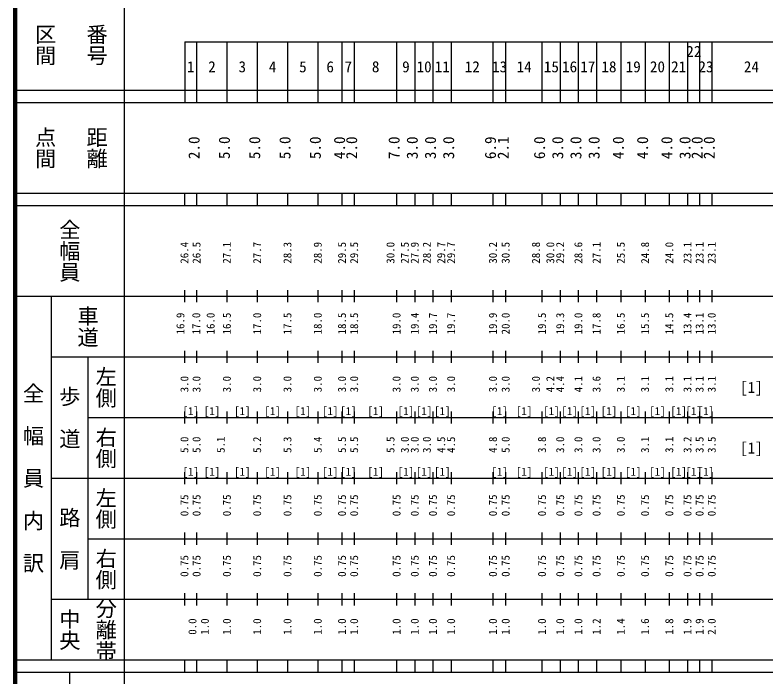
# Model space of a CAD drawing. Units: millimetres on the paper, enlarged 1000 times. Extents: x 40000 to 680000, y 20000 to 380000.
# Drawn here: x 40000 to 163906, y 93180 to 202409 of the extents above; entities that cross this region are included whole.
import ezdxf
from ezdxf.enums import TextEntityAlignment as Align

# ---------------------------------------------------------------- set-up
doc = ezdxf.new("R2010")
doc.units = ezdxf.units.MM
doc.header["$LTSCALE"] = 1000
doc.layers.add('M-TTL', color=2, linetype='Continuous', lineweight=140)
doc.layers.add('M-TTL-BAND', color=7, linetype='Continuous', lineweight=25)
doc.styles.add('@ＭＳ ゴシック', font='')
doc.styles.add('ＭＳ ゴシック', font='')
doc.styles.get('@ＭＳ ゴシック').set_extended_font_data('@MS Gothic')
doc.styles.get('ＭＳ ゴシック').set_extended_font_data('MS Gothic')

msp = doc.modelspace()

# ---------------------------------------------------------------- linework, layer by layer
at = {"layer": 'M-TTL'}
msp.add_line((40000, 380000), (40000, 20000), dxfattribs=at)
at = {"layer": 'M-TTL-BAND'}
for p, q in [((58000, 370000), (58000, 20000)), ((68000, 198000), (579000, 198000)), ((68000, 198000), (68000, 188000)), ((70000, 188000), (70000, 198000)), ((75000, 188000), (75000, 198000)), ((80000, 188000), (80000, 198000)), ((85000, 188000), (85000, 198000)), ((90000, 188000), (90000, 198000)), ((94000, 188000), (94000, 198000)), ((96000, 188000), (96000, 198000)), ((103000, 188000), (103000, 198000)), ((106000, 188000), (106000, 198000)), ((109000, 188000), (109000, 198000)), ((112000, 188000), (112000, 198000)), ((118900, 188000), (118900, 198000)), ((121000, 188000), (121000, 198000)), ((127000, 188000), (127000, 198000)), ((130000, 188000), (130000, 198000)), ((133000, 188000), (133000, 198000)), ((136000, 188000), (136000, 198000)), ((140000, 188000), (140000, 198000)), ((144000, 188000), (144000, 198000)), ((148000, 188000), (148000, 198000)), ((151000, 188000), (151000, 198000)), ((153000, 188000), (153000, 198000)), ((155000, 188000), (155000, 198000)), ((40000, 190000), (579000, 190000)), ((40000, 188000), (579000, 188000)), ((40000, 173000), (579000, 173000)), ((68000, 171000), (68000, 173000)), ((70000, 171000), (70000, 173000)), ((75000, 171000), (75000, 173000)), ((80000, 171000), (80000, 173000)), ((85000, 171000), (85000, 173000)), ((90000, 171000), (90000, 173000)), ((94000, 171000), (94000, 173000)), ((96000, 171000), (96000, 173000)), ((103000, 171000), (103000, 173000)), ((106000, 171000), (106000, 173000)), ((109000, 171000), (109000, 173000)), ((112000, 171000), (112000, 173000)), ((118900, 171000), (118900, 173000)), ((121000, 171000), (121000, 173000)), ((127000, 171000), (127000, 173000)), ((130000, 171000), (130000, 173000)), ((133000, 171000), (133000, 173000)), ((136000, 171000), (136000, 173000)), ((140000, 171000), (140000, 173000)), ((144000, 171000), (144000, 173000)), ((148000, 171000), (148000, 173000)), ((151000, 171000), (151000, 173000)), ((153000, 171000), (153000, 173000)), ((155000, 171000), (155000, 173000)), ((40000, 171000), (579000, 171000)), ((68000, 155000), (68000, 157000)), ((70000, 155000), (70000, 157000)), ((75000, 155000), (75000, 157000)), ((80000, 155000), (80000, 157000)), ((85000, 155000), (85000, 157000)), ((90000, 155000), (90000, 157000)), ((94000, 155000), (94000, 157000)), ((96000, 155000), (96000, 157000)), ((103000, 155000), (103000, 157000)), ((106000, 155000), (106000, 157000)), ((109000, 155000), (109000, 157000)), ((112000, 155000), (112000, 157000)), ((118900, 155000), (118900, 157000)), ((121000, 155000), (121000, 157000)), ((127000, 155000), (127000, 157000)), ((130000, 155000), (130000, 157000)), ((133000, 155000), (133000, 157000)), ((136000, 155000), (136000, 157000)), ((140000, 155000), (140000, 157000)), ((144000, 155000), (144000, 157000)), ((148000, 155000), (148000, 157000)), ((151000, 155000), (151000, 157000)), ((153000, 155000), (153000, 157000)), ((155000, 155000), (155000, 157000)), ((40000, 156000), (579000, 156000)), ((46000, 96000), (46000, 156000)), ((68000, 145000), (68000, 147000)), ((70000, 145000), (70000, 147000)), ((75000, 145000), (75000, 147000)), ((80000, 145000), (80000, 147000)), ((85000, 145000), (85000, 147000)), ((90000, 145000), (90000, 147000)), ((94000, 145000), (94000, 147000)), ((96000, 145000), (96000, 147000)), ((103000, 145000), (103000, 147000)), ((106000, 145000), (106000, 147000)), ((109000, 145000), (109000, 147000)), ((112000, 145000), (112000, 147000)), ((118900, 145000), (118900, 147000)), ((121000, 145000), (121000, 147000)), ((127000, 145000), (127000, 147000)), ((130000, 145000), (130000, 147000)), ((133000, 145000), (133000, 147000)), ((136000, 145000), (136000, 147000)), ((140000, 145000), (140000, 147000)), ((144000, 145000), (144000, 147000)), ((148000, 145000), (148000, 147000)), ((151000, 145000), (151000, 147000)), ((153000, 145000), (153000, 147000)), ((155000, 145000), (155000, 147000)), ((46000, 146000), (579000, 146000)), ((52000, 146000), (52000, 106000)), ((68000, 135000), (68000, 137000)), ((70000, 135000), (70000, 137000)), ((75000, 135000), (75000, 137000)), ((80000, 135000), (80000, 137000)), ((85000, 135000), (85000, 137000)), ((90000, 135000), (90000, 137000)), ((94000, 135000), (94000, 137000)), ((96000, 135000), (96000, 137000)), ((103000, 135000), (103000, 137000)), ((106000, 135000), (106000, 137000)), ((109000, 135000), (109000, 137000)), ((112000, 135000), (112000, 137000)), ((118900, 135000), (118900, 137000)), ((121000, 135000), (121000, 137000)), ((127000, 135000), (127000, 137000)), ((130000, 135000), (130000, 137000)), ((133000, 135000), (133000, 137000)), ((136000, 135000), (136000, 137000)), ((140000, 135000), (140000, 137000)), ((144000, 135000), (144000, 137000)), ((148000, 135000), (148000, 137000)), ((151000, 135000), (151000, 137000)), ((153000, 135000), (153000, 137000)), ((155000, 135000), (155000, 137000)), ((52000, 136000), (579000, 136000)), ((68000, 125000), (68000, 127000)), ((70000, 125000), (70000, 127000)), ((75000, 125000), (75000, 127000)), ((80000, 125000), (80000, 127000)), ((85000, 125000), (85000, 127000)), ((90000, 125000), (90000, 127000)), ((94000, 125000), (94000, 127000)), ((96000, 125000), (96000, 127000)), ((103000, 125000), (103000, 127000)), ((106000, 125000), (106000, 127000)), ((109000, 125000), (109000, 127000)), ((112000, 125000), (112000, 127000)), ((118900, 125000), (118900, 127000)), ((121000, 125000), (121000, 127000)), ((127000, 125000), (127000, 127000)), ((130000, 125000), (130000, 127000)), ((133000, 125000), (133000, 127000)), ((136000, 125000), (136000, 127000)), ((140000, 125000), (140000, 127000)), ((144000, 125000), (144000, 127000)), ((148000, 125000), (148000, 127000)), ((151000, 125000), (151000, 127000)), ((153000, 125000), (153000, 127000)), ((155000, 125000), (155000, 127000)), ((46000, 126000), (579000, 126000)), ((68000, 115000), (68000, 117000)), ((70000, 115000), (70000, 117000)), ((75000, 115000), (75000, 117000)), ((80000, 115000), (80000, 117000)), ((85000, 115000), (85000, 117000)), ((90000, 115000), (90000, 117000)), ((94000, 115000), (94000, 117000)), ((96000, 115000), (96000, 117000)), ((103000, 115000), (103000, 117000)), ((106000, 115000), (106000, 117000)), ((109000, 115000), (109000, 117000)), ((112000, 115000), (112000, 117000)), ((118900, 115000), (118900, 117000)), ((121000, 115000), (121000, 117000)), ((127000, 115000), (127000, 117000)), ((130000, 115000), (130000, 117000)), ((133000, 115000), (133000, 117000)), ((136000, 115000), (136000, 117000)), ((140000, 115000), (140000, 117000)), ((144000, 115000), (144000, 117000)), ((148000, 115000), (148000, 117000)), ((151000, 115000), (151000, 117000)), ((153000, 115000), (153000, 117000)), ((155000, 115000), (155000, 117000)), ((52000, 116000), (579000, 116000)), ((68000, 105000), (68000, 107000)), ((70000, 105000), (70000, 107000)), ((75000, 105000), (75000, 107000)), ((80000, 105000), (80000, 107000)), ((85000, 105000), (85000, 107000)), ((90000, 105000), (90000, 107000)), ((94000, 105000), (94000, 107000)), ((96000, 105000), (96000, 107000)), ((103000, 105000), (103000, 107000)), ((106000, 105000), (106000, 107000)), ((109000, 105000), (109000, 107000)), ((112000, 105000), (112000, 107000)), ((118900, 105000), (118900, 107000)), ((121000, 105000), (121000, 107000)), ((127000, 105000), (127000, 107000)), ((130000, 105000), (130000, 107000)), ((133000, 105000), (133000, 107000)), ((136000, 105000), (136000, 107000)), ((140000, 105000), (140000, 107000)), ((144000, 105000), (144000, 107000)), ((148000, 105000), (148000, 107000)), ((151000, 105000), (151000, 107000)), ((153000, 105000), (153000, 107000)), ((155000, 105000), (155000, 107000)), ((46000, 106000), (579000, 106000)), ((40000, 96000), (579000, 96000)), ((68000, 94000), (68000, 96000)), ((70000, 94000), (70000, 96000)), ((75000, 94000), (75000, 96000)), ((80000, 94000), (80000, 96000)), ((85000, 94000), (85000, 96000)), ((90000, 94000), (90000, 96000)), ((94000, 94000), (94000, 96000)), ((96000, 94000), (96000, 96000)), ((103000, 94000), (103000, 96000)), ((106000, 94000), (106000, 96000)), ((109000, 94000), (109000, 96000)), ((112000, 94000), (112000, 96000)), ((118900, 94000), (118900, 96000)), ((121000, 94000), (121000, 96000)), ((127000, 94000), (127000, 96000)), ((130000, 94000), (130000, 96000)), ((133000, 94000), (133000, 96000)), ((136000, 94000), (136000, 96000)), ((140000, 94000), (140000, 96000)), ((144000, 94000), (144000, 96000)), ((148000, 94000), (148000, 96000)), ((151000, 94000), (151000, 96000)), ((153000, 94000), (153000, 96000)), ((155000, 94000), (155000, 96000)), ((40000, 94000), (579000, 94000)), ((49000, 94000), (49000, 74000))]:
    msp.add_line(p, q, dxfattribs=at)

# ---------------------------------------------------------------- texts
at = {"layer": 'M-TTL-BAND', "style": '@ＭＳ ゴシック'}
for s, p in [('番号', (53500, 197500)), ('区間', (45000, 197500)), ('点間', (45000, 180500)), ('距離', (53500, 180500)), ('全幅員', (49000, 163500)), ('車道', (52000, 151000)), ('左側', (55000, 141000)), ('全\u3000幅\u3000員\u3000内\u3000訳', (43000, 126000)), ('歩\u3000道', (49000, 136000)), ('右側', (55000, 131000)), ('左側', (55000, 121000)), ('路\u3000肩', (49000, 116000)), ('右側', (55000, 111000)), ('分離帯', (55000, 101000)), ('中央', (49000, 101000))]:
    msp.add_text(s, height=2566, rotation=270, dxfattribs=at).set_placement(p, align=Align.MIDDLE_CENTER)
at = {"layer": 'M-TTL-BAND', "style": 'ＭＳ ゴシック'}
for s, height, p in [('22', 1833, (152000, 194933)), ('1', 1833, (69000, 192405)), ('2', 1833, (72500, 192405)), ('3', 1833, (77500, 192405)), ('4', 1833, (82500, 192405)), ('5', 1833, (87500, 192405)), ('6', 1833, (92000, 192405)), ('7', 1833, (95000, 192405)), ('8', 1833, (99500, 192405)), ('9', 1833, (104500, 192405)), ('10', 1833, (107500, 192405)), ('11', 1833, (110500, 192405)), ('12', 1833, (115450, 192405)), ('13', 1833, (119950, 192405)), ('14', 1833, (124000, 192405)), ('15', 1833, (128500, 192405)), ('16', 1833, (131500, 192405)), ('17', 1833, (134500, 192405)), ('18', 1833, (138000, 192405)), ('19', 1833, (142000, 192405)), ('20', 1833, (146000, 192405)), ('21', 1833, (149500, 192405)), ('23', 1833, (154000, 192405)), ('24', 1833, (161500, 192405)), ('[1]', 1833, (161500, 139500)), ('[1]', 1320, (69000, 136000)), ('[1]', 1320, (72500, 136000)), ('[1]', 1320, (77500, 136000)), ('[1]', 1320, (82500, 136000)), ('[1]', 1320, (87500, 136000)), ('[1]', 1320, (92000, 136000)), ('[1]', 1320, (95000, 136000)), ('[1]', 1320, (99500, 136000)), ('[1]', 1320, (104500, 136000)), ('[1]', 1320, (107500, 136000)), ('[1]', 1320, (110500, 136000)), ('[1]', 1320, (119950, 136000)), ('[1]', 1320, (124000, 136000)), ('[1]', 1320, (128500, 136000)), ('[1]', 1320, (131500, 136000)), ('[1]', 1320, (134500, 136000)), ('[1]', 1320, (138000, 136000)), ('[1]', 1320, (142000, 136000)), ('[1]', 1320, (146000, 136000)), ('[1]', 1320, (149500, 136000)), ('[1]', 1320, (152000, 136000)), ('[1]', 1320, (154000, 136000)), ('[1]', 1833, (161500, 129500)), ('[1]', 1320, (69000, 126000)), ('[1]', 1320, (72500, 126000)), ('[1]', 1320, (77500, 126000)), ('[1]', 1320, (82500, 126000)), ('[1]', 1320, (87500, 126000)), ('[1]', 1320, (92000, 126000)), ('[1]', 1320, (95000, 126000)), ('[1]', 1320, (99500, 126000)), ('[1]', 1320, (104500, 126000)), ('[1]', 1320, (107500, 126000)), ('[1]', 1320, (110500, 126000)), ('[1]', 1320, (119950, 126000)), ('[1]', 1320, (124000, 126000)), ('[1]', 1320, (128500, 126000)), ('[1]', 1320, (131500, 126000)), ('[1]', 1320, (134500, 126000)), ('[1]', 1320, (138000, 126000)), ('[1]', 1320, (142000, 126000)), ('[1]', 1320, (146000, 126000)), ('[1]', 1320, (149500, 126000)), ('[1]', 1320, (152000, 126000)), ('[1]', 1320, (154000, 126000))]:
    msp.add_text(s, height=height, dxfattribs=at).set_placement(p, align=Align.BOTTOM_CENTER)
for s, height, p in [('2.0', 1833, (71000, 180500)), ('5.0', 1833, (76000, 180500)), ('5.0', 1833, (81000, 180500)), ('5.0', 1833, (86000, 180500)), ('5.0', 1833, (91000, 180500)), ('4.0', 1833, (95000, 180500)), ('2.0', 1833, (97000, 180500)), ('7.0', 1833, (104000, 180500)), ('3.0', 1833, (107000, 180500)), ('3.0', 1833, (110000, 180500)), ('3.0', 1833, (113000, 180500)), ('6.9', 1833, (119900, 180500)), ('2.1', 1833, (122000, 180500)), ('6.0', 1833, (128000, 180500)), ('3.0', 1833, (131000, 180500)), ('3.0', 1833, (134000, 180500)), ('3.0', 1833, (137000, 180500)), ('4.0', 1833, (141000, 180500)), ('4.0', 1833, (145000, 180500)), ('4.0', 1833, (149000, 180500)), ('3.0', 1833, (152000, 180500)), ('2.0', 1833, (154000, 180500)), ('2.0', 1833, (156000, 180500)), ('26.4', 1320, (69000, 163174)), ('26.5', 1320, (71000, 163174)), ('27.1', 1320, (76000, 163174)), ('27.7', 1320, (81000, 163174)), ('28.3', 1320, (86000, 163174)), ('28.9', 1320, (91000, 163174)), ('29.5', 1320, (95000, 163174)), ('29.5', 1320, (97000, 163174)), ('30.0', 1320, (103000, 163174)), ('27.5', 1320, (105370, 163174)), ('27.9', 1320, (107000, 163174)), ('28.2', 1320, (109000, 163174)), ('29.7', 1320, (111370, 163174)), ('29.7', 1320, (113000, 163174)), ('30.2', 1320, (119900, 163174)), ('30.5', 1320, (122000, 163174)), ('28.8', 1320, (127000, 163174)), ('30.0', 1320, (129370, 163174)), ('29.2', 1320, (131000, 163174)), ('28.6', 1320, (134000, 163174)), ('27.1', 1320, (137000, 163174)), ('25.5', 1320, (141000, 163174)), ('24.8', 1320, (145000, 163174)), ('24.0', 1320, (149000, 163174)), ('23.1', 1320, (152000, 163174)), ('23.1', 1320, (154000, 163174)), ('23.1', 1320, (156000, 163174)), ('16.9', 1320, (68339, 151500)), ('17.0', 1320, (70951, 151500)), ('16.0', 1320, (73321, 151500)), ('16.5', 1320, (76000, 151500)), ('17.0', 1320, (81000, 151500)), ('17.5', 1320, (86000, 151500)), ('18.0', 1320, (91000, 151500)), ('18.5', 1320, (95000, 151500)), ('18.5', 1320, (97000, 151500)), ('19.0', 1320, (104000, 151500)), ('19.4', 1320, (107000, 151500)), ('19.7', 1320, (110000, 151500)), ('19.7', 1320, (113000, 151500)), ('19.9', 1320, (119900, 151500)), ('20.0', 1320, (122000, 151500)), ('19.5', 1320, (128000, 151500)), ('19.3', 1320, (131000, 151500)), ('19.0', 1320, (134000, 151500)), ('17.8', 1320, (137000, 151500)), ('16.5', 1320, (141000, 151500)), ('15.5', 1320, (145000, 151500)), ('14.5', 1320, (149000, 151500)), ('13.4', 1320, (152000, 151500)), ('13.1', 1320, (154000, 151500)), ('13.0', 1320, (156000, 151500)), ('3.0', 1320, (69000, 141500)), ('3.0', 1320, (71000, 141500)), ('3.0', 1320, (76000, 141500)), ('3.0', 1320, (81000, 141500)), ('3.0', 1320, (86000, 141500)), ('3.0', 1320, (91000, 141500)), ('3.0', 1320, (95000, 141500)), ('3.0', 1320, (97000, 141500)), ('3.0', 1320, (104000, 141500)), ('3.0', 1320, (107000, 141500)), ('3.0', 1320, (110000, 141500)), ('3.0', 1320, (113000, 141500)), ('3.0', 1320, (119900, 141500)), ('3.0', 1320, (122000, 141500)), ('3.0', 1320, (127000, 141500)), ('4.2', 1320, (129370, 141500)), ('4.4', 1320, (131000, 141500)), ('4.1', 1320, (134000, 141500)), ('3.6', 1320, (137000, 141500)), ('3.1', 1320, (141000, 141500)), ('3.1', 1320, (145000, 141500)), ('3.1', 1320, (149000, 141500)), ('3.1', 1320, (152000, 141500)), ('3.1', 1320, (154000, 141500)), ('3.1', 1320, (156000, 141500)), ('5.0', 1320, (69000, 131500)), ('5.0', 1320, (71000, 131500)), ('5.1', 1320, (75000, 131500)), ('5.2', 1320, (81000, 131500)), ('5.3', 1320, (86000, 131500)), ('5.4', 1320, (91000, 131500)), ('5.5', 1320, (95000, 131500)), ('5.5', 1320, (97000, 131500)), ('5.5', 1320, (103000, 131500)), ('3.0', 1320, (105370, 131500)), ('3.0', 1320, (107000, 131500)), ('3.0', 1320, (109000, 131500)), ('4.5', 1320, (111370, 131500)), ('4.5', 1320, (113000, 131500)), ('4.8', 1320, (119900, 131500)), ('5.0', 1320, (122000, 131500)), ('3.8', 1320, (128000, 131500)), ('3.0', 1320, (131000, 131500)), ('3.0', 1320, (134000, 131500)), ('3.0', 1320, (137000, 131500)), ('3.0', 1320, (141000, 131500)), ('3.1', 1320, (145000, 131500)), ('3.1', 1320, (149000, 131500)), ('3.2', 1320, (152000, 131500)), ('3.5', 1320, (154000, 131500)), ('3.5', 1320, (156000, 131500)), ('0.75', 1320, (69000, 121500)), ('0.75', 1320, (71000, 121500)), ('0.75', 1320, (76000, 121500)), ('0.75', 1320, (81000, 121500)), ('0.75', 1320, (86000, 121500)), ('0.75', 1320, (91000, 121500)), ('0.75', 1320, (95000, 121500)), ('0.75', 1320, (97000, 121500)), ('0.75', 1320, (104000, 121500)), ('0.75', 1320, (107000, 121500)), ('0.75', 1320, (110000, 121500)), ('0.75', 1320, (113000, 121500)), ('0.75', 1320, (119900, 121500)), ('0.75', 1320, (122000, 121500)), ('0.75', 1320, (128000, 121500)), ('0.75', 1320, (131000, 121500)), ('0.75', 1320, (134000, 121500)), ('0.75', 1320, (137000, 121500)), ('0.75', 1320, (141000, 121500)), ('0.75', 1320, (145000, 121500)), ('0.75', 1320, (149000, 121500)), ('0.75', 1320, (152000, 121500)), ('0.75', 1320, (154000, 121500)), ('0.75', 1320, (156000, 121500)), ('0.75', 1320, (69000, 111500)), ('0.75', 1320, (71000, 111500)), ('0.75', 1320, (76000, 111500)), ('0.75', 1320, (81000, 111500)), ('0.75', 1320, (86000, 111500)), ('0.75', 1320, (91000, 111500)), ('0.75', 1320, (95000, 111500)), ('0.75', 1320, (97000, 111500)), ('0.75', 1320, (104000, 111500)), ('0.75', 1320, (107000, 111500)), ('0.75', 1320, (110000, 111500)), ('0.75', 1320, (113000, 111500)), ('0.75', 1320, (119900, 111500)), ('0.75', 1320, (122000, 111500)), ('0.75', 1320, (128000, 111500)), ('0.75', 1320, (131000, 111500)), ('0.75', 1320, (134000, 111500)), ('0.75', 1320, (137000, 111500)), ('0.75', 1320, (141000, 111500)), ('0.75', 1320, (145000, 111500)), ('0.75', 1320, (149000, 111500)), ('0.75', 1320, (152000, 111500)), ('0.75', 1320, (154000, 111500)), ('0.75', 1320, (156000, 111500)), ('0.0', 1320, (70322, 101500)), ('1.0', 1320, (72370, 101500)), ('1.0', 1320, (76000, 101500)), ('1.0', 1320, (81000, 101500)), ('1.0', 1320, (86000, 101500)), ('1.0', 1320, (91000, 101500)), ('1.0', 1320, (95000, 101500)), ('1.0', 1320, (97000, 101500)), ('1.0', 1320, (104000, 101500)), ('1.0', 1320, (107000, 101500)), ('1.0', 1320, (110000, 101500)), ('1.0', 1320, (113000, 101500)), ('1.0', 1320, (119900, 101500)), ('1.0', 1320, (122000, 101500)), ('1.0', 1320, (128000, 101500)), ('1.0', 1320, (131000, 101500)), ('1.0', 1320, (134000, 101500)), ('1.2', 1320, (137000, 101500)), ('1.4', 1320, (141000, 101500)), ('1.6', 1320, (145000, 101500)), ('1.8', 1320, (149000, 101500)), ('1.9', 1320, (152000, 101500)), ('1.9', 1320, (154000, 101500)), ('2.0', 1320, (156000, 101500))]:
    msp.add_text(s, height=height, rotation=90, dxfattribs=at).set_placement(p, align=Align.BOTTOM_CENTER)

doc.saveas('drawing.dxf')
